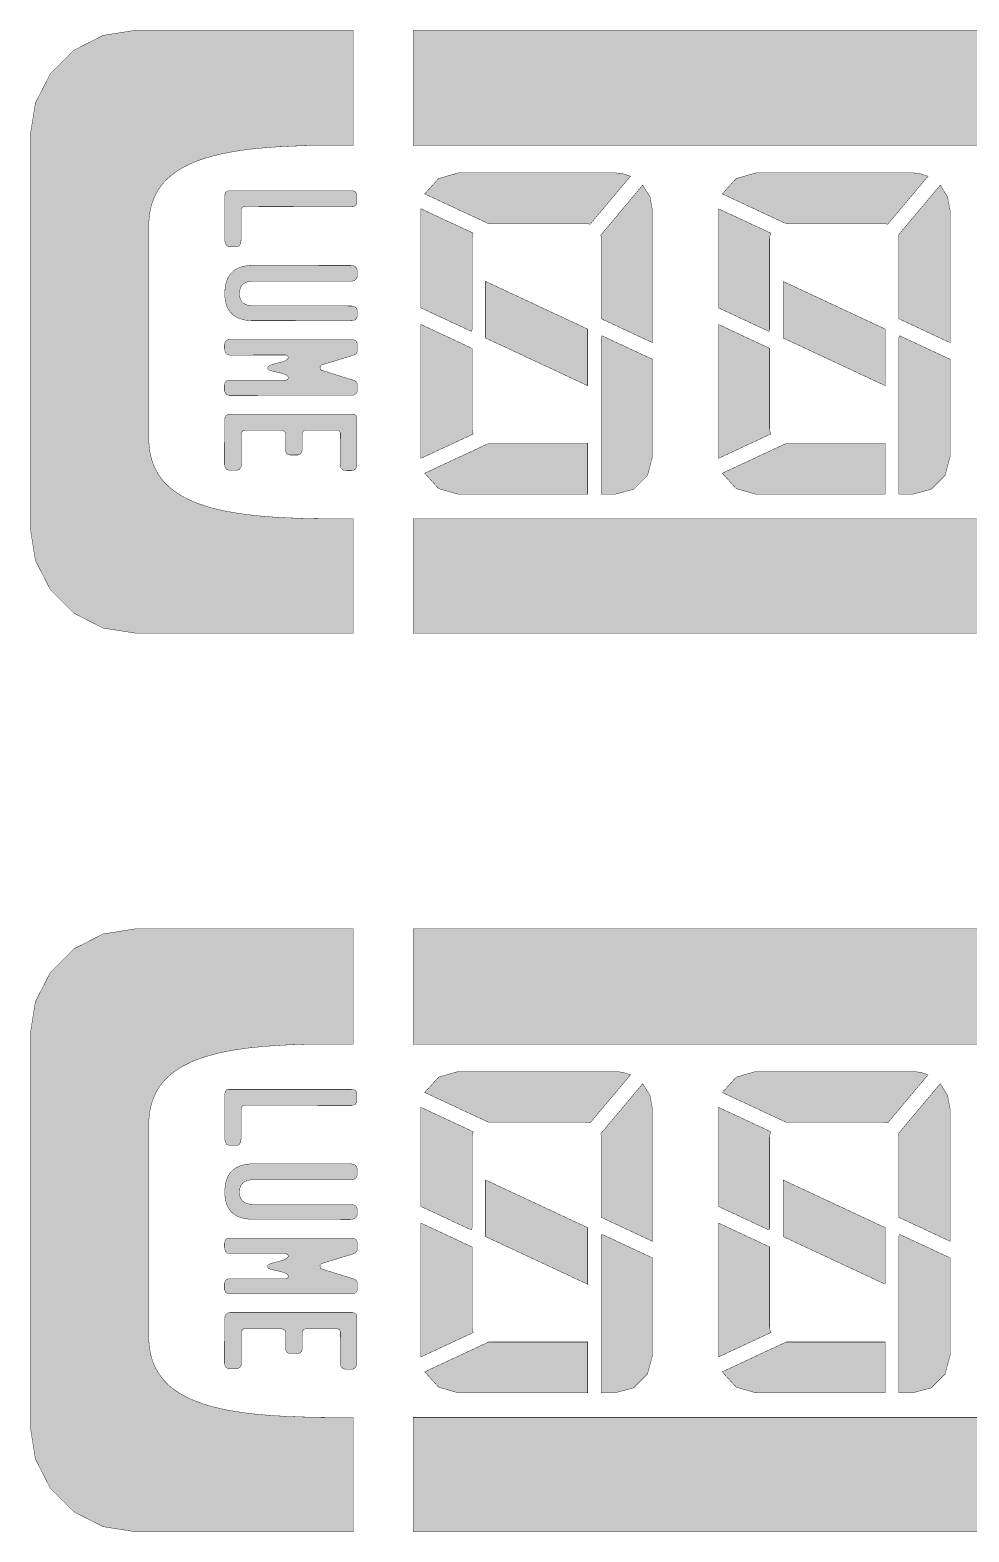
# Model space of a CAD drawing. Header units: millimetres. Extents: x 11.2 to 78.9, y -80.1 to -18.9.
# Drawn here: x 16.7 to 29.17, y -38.83 to -18.88 of the extents above; entities that cross this region are included whole.
import ezdxf

# ---------------------------------------------------------------- set-up
doc = ezdxf.new("R2010")
doc.units = ezdxf.units.MM
doc.header["$MEASUREMENT"] = 0
doc.layers.add('Top-Paste-Mask-Layer', color=7, linetype='Continuous', true_color=0x808080)

msp = doc.modelspace()

# ---------------------------------------------------------------- hatches: boundary and pattern name
at = {"layer": 'Top-Paste-Mask-Layer'}
for points in [[(18.099, -18.882), (20.989, -18.882), (20.989, -20.413), (20.446, -20.413), (20.362, -20.415), (20.276, -20.418), (20.19, -20.421), (20.103, -20.425), (20.016, -20.429), (19.929, -20.435), (19.841, -20.441), (19.754, -20.449), (19.668, -20.457), (19.582, -20.467), (19.497, -20.479), (19.413, -20.492), (19.33, -20.507), (19.249, -20.523), (19.17, -20.541), (19.092, -20.562), (19.017, -20.584), (18.944, -20.609), (18.874, -20.636), (18.807, -20.666), (18.743, -20.698), (18.682, -20.733), (18.625, -20.771), (18.571, -20.812), (18.522, -20.856), (18.476, -20.903), (18.435, -20.954), (18.398, -21.008), (18.365, -21.066), (18.338, -21.127), (18.315, -21.193), (18.297, -21.262), (18.284, -21.334), (18.277, -21.411), (18.274, -21.492), (18.274, -24.292), (18.277, -24.372), (18.284, -24.449), (18.297, -24.522), (18.315, -24.591), (18.338, -24.656), (18.365, -24.717), (18.398, -24.775), (18.435, -24.829), (18.476, -24.88), (18.522, -24.927), (18.571, -24.971), (18.625, -25.012), (18.682, -25.05), (18.743, -25.085), (18.807, -25.118), (18.874, -25.147), (18.944, -25.174), (19.017, -25.199), (19.092, -25.222), (19.17, -25.242), (19.249, -25.26), (19.33, -25.277), (19.413, -25.291), (19.497, -25.304), (19.582, -25.316), (19.668, -25.326), (19.754, -25.335), (19.841, -25.342), (19.929, -25.349), (20.016, -25.354), (20.103, -25.359), (20.19, -25.362), (20.276, -25.365), (20.362, -25.368), (20.446, -25.37), (20.53, -25.371), (20.612, -25.372), (20.692, -25.373), (20.772, -25.373), (20.849, -25.373), (20.924, -25.373), (20.989, -25.373), (20.989, -26.892), (18.099, -26.892), (17.667, -26.824), (17.277, -26.625), (16.967, -26.315), (16.768, -25.925), (16.699, -25.492), (16.699, -20.282), (16.768, -19.849), (16.967, -19.459), (17.277, -19.149), (17.667, -18.95)], [(21.789, -20.413), (21.789, -18.882), (29.972, -18.882), (29.972, -20.413)], [(24.676, -20.821), (24.14, -21.459), (24.114, -21.454), (24.087, -21.452), (22.79, -21.452), (21.941, -21.056), (22.126, -20.852), (22.39, -20.776), (24.468, -20.776), (24.574, -20.788)], [(24.968, -21.276), (24.968, -23.033), (24.287, -22.715), (24.287, -21.652), (24.286, -21.627), (24.281, -21.603), (24.838, -20.939), (24.935, -21.096)], [(28.63, -20.821), (28.094, -21.459), (28.068, -21.454), (28.041, -21.452), (26.744, -21.452), (25.895, -21.056), (26.08, -20.852), (26.344, -20.776), (28.423, -20.776), (28.528, -20.788)], [(28.923, -21.276), (28.923, -23.033), (28.241, -22.715), (28.241, -21.652), (28.24, -21.627), (28.235, -21.603), (28.792, -20.939), (28.889, -21.096)], [(21.041, -21.163), (21.036, -21.19), (21.016, -21.216), (20.989, -21.225), (20.97, -21.227), (19.545, -21.225), (19.519, -21.232), (19.503, -21.258), (19.501, -21.278), (19.501, -21.668), (19.499, -21.696), (19.493, -21.723), (19.474, -21.749), (19.448, -21.76), (19.438, -21.761), (19.365, -21.76), (19.338, -21.757), (19.311, -21.744), (19.293, -21.717), (19.287, -21.69), (19.285, -21.669), (19.286, -21.075), (19.289, -21.049), (19.307, -21.023), (19.334, -21.014), (19.343, -21.014), (20.966, -21.014), (20.993, -21.017), (21.02, -21.028), (21.038, -21.054), (21.041, -21.076)], [(21.89, -21.253), (22.586, -21.577), (22.575, -21.614), (22.571, -21.652), (22.571, -22.859), (22.56, -22.882), (21.89, -22.57), (21.89, -21.276), (21.89, -21.265)], [(25.844, -21.253), (26.54, -21.577), (26.529, -21.614), (26.525, -21.652), (26.525, -22.859), (26.514, -22.882), (25.844, -22.57), (25.844, -21.276), (25.844, -21.265)], [(19.48, -22.379), (19.481, -22.405), (19.486, -22.434), (19.495, -22.459), (19.511, -22.486), (19.54, -22.513), (19.569, -22.528), (19.597, -22.536), (19.629, -22.541), (19.657, -22.543), (20.958, -22.545), (20.984, -22.546), (21.01, -22.553), (21.036, -22.575), (21.044, -22.6), (21.044, -22.608), (21.044, -22.678), (21.039, -22.705), (21.012, -22.731), (20.984, -22.739), (20.958, -22.741), (19.634, -22.74), (19.605, -22.738), (19.577, -22.735), (19.551, -22.731), (19.513, -22.722), (19.479, -22.711), (19.447, -22.697), (19.418, -22.68), (19.392, -22.661), (19.361, -22.631), (19.342, -22.605), (19.325, -22.577), (19.312, -22.546), (19.301, -22.512), (19.293, -22.475), (19.289, -22.449), (19.286, -22.422), (19.285, -22.394), (19.285, -22.379), (19.286, -22.349), (19.288, -22.32), (19.291, -22.293), (19.295, -22.266), (19.304, -22.229), (19.316, -22.195), (19.331, -22.164), (19.348, -22.135), (19.369, -22.109), (19.4, -22.079), (19.427, -22.06), (19.457, -22.044), (19.49, -22.03), (19.526, -22.02), (19.564, -22.012), (19.591, -22.008), (19.62, -22.005), (19.649, -22.004), (20.959, -22.005), (20.984, -22.007), (21.01, -22.015), (21.036, -22.042), (21.044, -22.07), (21.044, -22.082), (21.044, -22.133), (21.042, -22.161), (21.03, -22.187), (21.003, -22.209), (20.975, -22.216), (20.959, -22.217), (19.665, -22.216), (19.636, -22.217), (19.609, -22.22), (19.58, -22.227), (19.554, -22.238), (19.528, -22.255), (19.505, -22.281), (19.491, -22.309), (19.484, -22.336), (19.48, -22.366)], [(22.751, -22.971), (22.751, -22.219), (24.107, -22.852), (24.107, -23.604)], [(26.705, -22.971), (26.705, -22.219), (28.061, -22.852), (28.061, -23.604)], [(22.586, -24.246), (21.89, -24.57), (21.89, -24.558), (21.89, -24.547), (21.89, -22.79), (22.571, -23.108), (22.571, -24.171), (22.575, -24.209)], [(24.468, -25.047), (24.287, -25.047), (24.287, -22.964), (24.298, -22.941), (24.968, -23.253), (24.968, -24.547), (24.902, -24.797), (24.718, -24.98)], [(26.54, -24.246), (25.844, -24.57), (25.844, -24.558), (25.844, -24.547), (25.844, -22.79), (26.525, -23.108), (26.525, -24.171), (26.529, -24.209)], [(28.423, -25.047), (28.241, -25.047), (28.241, -22.964), (28.252, -22.941), (28.923, -23.253), (28.923, -24.547), (28.856, -24.797), (28.673, -24.98)], [(19.343, -23.732), (19.318, -23.727), (19.317, -23.727), (19.291, -23.704), (19.291, -23.704), (19.284, -23.677), (19.283, -23.677), (19.283, -23.664), (19.283, -23.664), (19.283, -23.594), (19.283, -23.593), (19.286, -23.567), (19.287, -23.567), (19.305, -23.541), (19.306, -23.54), (19.332, -23.531), (19.332, -23.531), (19.344, -23.531), (19.344, -23.531), (20.092, -23.531), (20.117, -23.526), (20.133, -23.5), (20.133, -23.496), (20.116, -23.471), (20.09, -23.457), (20.061, -23.446), (20.035, -23.438), (20.005, -23.43), (19.999, -23.428), (19.972, -23.423), (19.972, -23.423), (19.943, -23.417), (19.943, -23.417), (19.914, -23.41), (19.914, -23.41), (19.889, -23.403), (19.888, -23.403), (19.862, -23.39), (19.861, -23.39), (19.856, -23.382), (19.856, -23.382), (19.856, -23.354), (19.857, -23.353), (19.883, -23.334), (19.883, -23.333), (19.91, -23.324), (19.91, -23.323), (19.938, -23.315), (19.938, -23.315), (19.966, -23.308), (19.966, -23.308), (19.993, -23.301), (19.993, -23.301), (20.024, -23.294), (20.051, -23.286), (20.077, -23.277), (20.103, -23.265), (20.128, -23.239), (20.129, -23.231), (20.121, -23.206), (20.096, -23.196), (20.092, -23.196), (19.344, -23.197), (19.344, -23.197), (19.344, -23.197), (19.318, -23.192), (19.317, -23.191), (19.292, -23.165), (19.292, -23.164), (19.285, -23.137), (19.285, -23.137), (19.283, -23.112), (19.283, -23.112), (19.283, -23.059), (19.283, -23.059), (19.286, -23.033), (19.286, -23.032), (19.301, -23.006), (19.302, -23.005), (19.328, -22.993), (19.328, -22.993), (19.344, -22.991), (19.344, -22.991), (20.977, -22.992), (20.977, -22.992), (21.004, -22.996), (21.004, -22.996), (21.03, -23.011), (21.031, -23.012), (21.043, -23.037), (21.043, -23.038), (21.045, -23.06), (21.045, -23.06), (21.045, -23.136), (21.045, -23.136), (21.041, -23.162), (21.041, -23.162), (21.02, -23.188), (21.02, -23.189), (21.002, -23.197), (21.001, -23.197), (20.571, -23.329), (20.55, -23.354), (20.55, -23.359), (20.551, -23.36), (20.551, -23.381), (20.569, -23.4), (20.57, -23.399), (20.57, -23.399), (21.001, -23.534), (21.001, -23.534), (21.028, -23.547), (21.028, -23.548), (21.044, -23.574), (21.044, -23.574), (21.045, -23.585), (21.045, -23.585), (21.045, -23.672), (21.045, -23.672), (21.04, -23.699), (21.04, -23.699), (21.014, -23.725), (21.014, -23.725), (20.987, -23.731), (20.987, -23.731), (20.977, -23.731), (20.977, -23.731), (19.344, -23.732)], [(20.993, -24.729), (20.966, -24.733), (20.966, -24.733), (20.907, -24.733), (20.907, -24.733), (20.881, -24.731), (20.881, -24.731), (20.855, -24.723), (20.855, -24.722), (20.828, -24.697), (20.828, -24.696), (20.82, -24.67), (20.82, -24.67), (20.819, -24.658), (20.819, -24.658), (20.82, -24.234), (20.812, -24.208), (20.786, -24.196), (20.774, -24.196), (20.36, -24.196), (20.335, -24.202), (20.316, -24.229), (20.312, -24.255), (20.312, -24.26), (20.312, -24.467), (20.312, -24.467), (20.307, -24.493), (20.306, -24.494), (20.28, -24.518), (20.279, -24.518), (20.253, -24.524), (20.253, -24.525), (20.236, -24.525), (20.236, -24.525), (20.156, -24.525), (20.156, -24.525), (20.13, -24.52), (20.129, -24.52), (20.103, -24.501), (20.103, -24.501), (20.094, -24.473), (20.094, -24.473), (20.093, -24.467), (20.093, -24.467), (20.093, -24.247), (20.088, -24.221), (20.063, -24.201), (20.036, -24.196), (20.025, -24.195), (19.559, -24.195), (19.533, -24.198), (19.508, -24.223), (19.507, -24.238), (19.507, -24.657), (19.506, -24.657), (19.501, -24.683), (19.5, -24.684), (19.484, -24.71), (19.484, -24.711), (19.456, -24.725), (19.456, -24.726), (19.431, -24.727), (19.431, -24.727), (19.36, -24.727), (19.36, -24.727), (19.332, -24.725), (19.332, -24.725), (19.305, -24.712), (19.305, -24.711), (19.287, -24.684), (19.287, -24.683), (19.284, -24.657), (19.283, -24.657), (19.283, -24.654), (19.283, -24.654), (19.284, -24.059), (19.284, -24.059), (19.287, -24.033), (19.287, -24.033), (19.298, -24.007), (19.298, -24.006), (19.325, -23.986), (19.325, -23.986), (19.353, -23.981), (19.353, -23.981), (19.359, -23.981), (19.359, -23.981), (20.98, -23.981), (20.98, -23.981), (21.006, -23.985), (21.007, -23.985), (21.032, -24.005), (21.033, -24.006), (21.038, -24.031), (21.038, -24.031), (21.038, -24.656), (21.038, -24.657), (21.034, -24.684), (21.034, -24.684), (21.021, -24.711), (21.02, -24.711), (20.994, -24.729)], [(24.107, -25.047), (22.39, -25.047), (22.126, -24.971), (21.941, -24.767), (22.79, -24.371), (24.087, -24.371), (24.097, -24.371), (24.107, -24.37)], [(28.061, -25.047), (26.344, -25.047), (26.08, -24.971), (25.895, -24.767), (26.744, -24.371), (28.041, -24.371), (28.051, -24.371), (28.061, -24.37)], [(29.972, -26.892), (21.789, -26.892), (21.789, -25.372), (29.972, -25.372)], [(18.099, -30.82), (20.989, -30.82), (20.989, -32.351), (20.446, -32.351), (20.362, -32.353), (20.276, -32.356), (20.19, -32.359), (20.103, -32.363), (20.016, -32.367), (19.929, -32.373), (19.841, -32.379), (19.754, -32.387), (19.668, -32.395), (19.582, -32.405), (19.497, -32.417), (19.413, -32.43), (19.33, -32.445), (19.249, -32.461), (19.17, -32.479), (19.092, -32.5), (19.017, -32.522), (18.944, -32.547), (18.874, -32.574), (18.807, -32.604), (18.743, -32.636), (18.682, -32.671), (18.625, -32.709), (18.571, -32.75), (18.522, -32.794), (18.476, -32.841), (18.435, -32.892), (18.398, -32.946), (18.365, -33.004), (18.338, -33.065), (18.315, -33.131), (18.297, -33.2), (18.284, -33.272), (18.277, -33.349), (18.274, -33.43), (18.274, -36.23), (18.277, -36.31), (18.284, -36.387), (18.297, -36.46), (18.315, -36.529), (18.338, -36.594), (18.365, -36.655), (18.398, -36.713), (18.435, -36.767), (18.476, -36.818), (18.522, -36.865), (18.571, -36.909), (18.625, -36.95), (18.682, -36.988), (18.743, -37.023), (18.807, -37.056), (18.874, -37.085), (18.944, -37.112), (19.017, -37.137), (19.092, -37.16), (19.17, -37.18), (19.249, -37.198), (19.33, -37.215), (19.413, -37.229), (19.497, -37.242), (19.582, -37.254), (19.668, -37.264), (19.754, -37.273), (19.841, -37.28), (19.929, -37.287), (20.016, -37.292), (20.103, -37.297), (20.19, -37.3), (20.276, -37.304), (20.362, -37.306), (20.446, -37.308), (20.53, -37.309), (20.612, -37.31), (20.692, -37.311), (20.772, -37.311), (20.849, -37.311), (20.924, -37.311), (20.989, -37.311), (20.989, -38.83), (18.099, -38.83), (17.667, -38.762), (17.277, -38.563), (16.967, -38.253), (16.768, -37.863), (16.699, -37.43), (16.699, -32.22), (16.768, -31.787), (16.967, -31.397), (17.277, -31.087), (17.667, -30.888)], [(21.789, -32.351), (21.789, -30.82), (29.972, -30.82), (29.972, -32.351)], [(24.676, -32.759), (24.14, -33.397), (24.114, -33.392), (24.087, -33.39), (22.79, -33.39), (21.941, -32.994), (22.126, -32.79), (22.39, -32.714), (24.468, -32.714), (24.574, -32.726)], [(28.63, -32.759), (28.094, -33.397), (28.068, -33.392), (28.041, -33.39), (26.744, -33.39), (25.895, -32.994), (26.08, -32.79), (26.344, -32.714), (28.423, -32.714), (28.528, -32.726)], [(24.968, -33.214), (24.968, -34.971), (24.287, -34.653), (24.287, -33.59), (24.286, -33.565), (24.281, -33.541), (24.838, -32.877), (24.935, -33.034)], [(28.923, -33.214), (28.923, -34.971), (28.241, -34.653), (28.241, -33.59), (28.24, -33.565), (28.235, -33.541), (28.792, -32.877), (28.889, -33.034)], [(21.041, -33.101), (21.036, -33.128), (21.016, -33.154), (20.989, -33.163), (20.97, -33.165), (19.545, -33.163), (19.519, -33.17), (19.503, -33.196), (19.501, -33.216), (19.501, -33.606), (19.499, -33.634), (19.493, -33.661), (19.474, -33.687), (19.448, -33.698), (19.438, -33.699), (19.365, -33.698), (19.338, -33.695), (19.311, -33.682), (19.293, -33.655), (19.287, -33.628), (19.285, -33.607), (19.286, -33.013), (19.289, -32.987), (19.307, -32.961), (19.334, -32.952), (19.343, -32.952), (20.966, -32.952), (20.993, -32.955), (21.02, -32.966), (21.038, -32.992), (21.041, -33.014)], [(21.89, -33.191), (22.586, -33.515), (22.575, -33.552), (22.571, -33.59), (22.571, -34.797), (22.56, -34.82), (21.89, -34.508), (21.89, -33.214), (21.89, -33.203)], [(25.844, -33.191), (26.54, -33.515), (26.529, -33.552), (26.525, -33.59), (26.525, -34.797), (26.514, -34.82), (25.844, -34.508), (25.844, -33.214), (25.844, -33.203)], [(19.48, -34.317), (19.481, -34.343), (19.486, -34.372), (19.495, -34.397), (19.511, -34.424), (19.54, -34.451), (19.569, -34.466), (19.597, -34.474), (19.629, -34.479), (19.657, -34.481), (20.958, -34.483), (20.984, -34.484), (21.01, -34.491), (21.036, -34.513), (21.044, -34.538), (21.044, -34.546), (21.044, -34.616), (21.039, -34.643), (21.012, -34.669), (20.984, -34.677), (20.958, -34.679), (19.634, -34.678), (19.605, -34.676), (19.577, -34.673), (19.551, -34.669), (19.513, -34.66), (19.479, -34.649), (19.447, -34.635), (19.418, -34.618), (19.392, -34.599), (19.361, -34.569), (19.342, -34.543), (19.325, -34.515), (19.312, -34.484), (19.301, -34.45), (19.293, -34.413), (19.289, -34.387), (19.286, -34.36), (19.285, -34.332), (19.285, -34.317), (19.286, -34.287), (19.288, -34.258), (19.291, -34.231), (19.295, -34.205), (19.304, -34.167), (19.316, -34.133), (19.331, -34.102), (19.348, -34.073), (19.369, -34.048), (19.4, -34.018), (19.427, -33.998), (19.457, -33.982), (19.49, -33.968), (19.526, -33.958), (19.564, -33.95), (19.591, -33.946), (19.62, -33.943), (19.649, -33.942), (20.959, -33.943), (20.984, -33.945), (21.01, -33.953), (21.036, -33.98), (21.044, -34.008), (21.044, -34.02), (21.044, -34.071), (21.042, -34.099), (21.03, -34.125), (21.003, -34.147), (20.975, -34.154), (20.959, -34.155), (19.665, -34.154), (19.636, -34.155), (19.609, -34.158), (19.58, -34.165), (19.554, -34.176), (19.528, -34.193), (19.505, -34.219), (19.491, -34.247), (19.484, -34.274), (19.48, -34.304)], [(22.751, -34.909), (22.751, -34.157), (24.107, -34.79), (24.107, -35.542)], [(26.705, -34.909), (26.705, -34.157), (28.061, -34.79), (28.061, -35.542)], [(22.586, -36.184), (21.89, -36.508), (21.89, -36.496), (21.89, -36.485), (21.89, -34.728), (22.571, -35.046), (22.571, -36.109), (22.575, -36.147)], [(24.468, -36.985), (24.287, -36.985), (24.287, -34.902), (24.298, -34.879), (24.968, -35.191), (24.968, -36.485), (24.902, -36.735), (24.718, -36.918)], [(26.54, -36.184), (25.844, -36.508), (25.844, -36.496), (25.844, -36.485), (25.844, -34.728), (26.525, -35.046), (26.525, -36.109), (26.529, -36.147)], [(28.423, -36.985), (28.241, -36.985), (28.241, -34.902), (28.252, -34.879), (28.923, -35.191), (28.923, -36.485), (28.856, -36.735), (28.673, -36.918)], [(19.343, -35.67), (19.318, -35.665), (19.317, -35.665), (19.291, -35.642), (19.291, -35.642), (19.284, -35.615), (19.283, -35.615), (19.283, -35.602), (19.283, -35.602), (19.283, -35.532), (19.283, -35.531), (19.286, -35.505), (19.287, -35.505), (19.305, -35.479), (19.306, -35.478), (19.332, -35.47), (19.332, -35.469), (19.344, -35.469), (19.344, -35.469), (20.092, -35.469), (20.117, -35.464), (20.133, -35.438), (20.133, -35.434), (20.116, -35.409), (20.09, -35.395), (20.061, -35.384), (20.035, -35.376), (20.005, -35.368), (19.999, -35.366), (19.972, -35.361), (19.972, -35.361), (19.943, -35.355), (19.943, -35.355), (19.914, -35.348), (19.914, -35.348), (19.889, -35.341), (19.888, -35.341), (19.862, -35.328), (19.861, -35.328), (19.856, -35.32), (19.856, -35.32), (19.856, -35.292), (19.857, -35.291), (19.883, -35.272), (19.883, -35.271), (19.91, -35.262), (19.91, -35.262), (19.938, -35.253), (19.938, -35.253), (19.966, -35.246), (19.966, -35.246), (19.993, -35.239), (19.993, -35.239), (20.024, -35.232), (20.051, -35.224), (20.077, -35.215), (20.103, -35.203), (20.128, -35.177), (20.129, -35.169), (20.121, -35.144), (20.096, -35.134), (20.092, -35.134), (19.344, -35.135), (19.344, -35.135), (19.344, -35.135), (19.318, -35.13), (19.317, -35.129), (19.292, -35.103), (19.292, -35.102), (19.285, -35.075), (19.285, -35.075), (19.283, -35.05), (19.283, -35.05), (19.283, -34.997), (19.283, -34.997), (19.286, -34.971), (19.286, -34.97), (19.301, -34.944), (19.302, -34.943), (19.328, -34.931), (19.328, -34.931), (19.344, -34.929), (19.344, -34.929), (20.977, -34.93), (20.977, -34.93), (21.004, -34.934), (21.004, -34.934), (21.03, -34.949), (21.031, -34.95), (21.043, -34.975), (21.043, -34.976), (21.045, -34.998), (21.045, -34.998), (21.045, -35.074), (21.045, -35.074), (21.041, -35.1), (21.041, -35.1), (21.02, -35.126), (21.02, -35.127), (21.002, -35.135), (21.001, -35.135), (20.571, -35.267), (20.55, -35.292), (20.55, -35.297), (20.551, -35.298), (20.551, -35.319), (20.569, -35.338), (20.57, -35.337), (20.57, -35.337), (21.001, -35.472), (21.001, -35.472), (21.028, -35.485), (21.028, -35.486), (21.044, -35.512), (21.044, -35.512), (21.045, -35.523), (21.045, -35.523), (21.045, -35.61), (21.045, -35.61), (21.04, -35.637), (21.04, -35.638), (21.014, -35.663), (21.014, -35.663), (20.987, -35.669), (20.987, -35.669), (20.977, -35.669), (20.977, -35.669), (19.344, -35.67)], [(20.993, -36.667), (20.966, -36.671), (20.966, -36.671), (20.907, -36.671), (20.907, -36.671), (20.881, -36.669), (20.881, -36.669), (20.855, -36.661), (20.855, -36.66), (20.828, -36.635), (20.828, -36.635), (20.82, -36.608), (20.82, -36.608), (20.819, -36.597), (20.819, -36.596), (20.82, -36.172), (20.812, -36.147), (20.786, -36.134), (20.774, -36.134), (20.36, -36.134), (20.335, -36.14), (20.316, -36.167), (20.312, -36.193), (20.312, -36.198), (20.312, -36.405), (20.312, -36.405), (20.307, -36.431), (20.306, -36.432), (20.28, -36.456), (20.279, -36.456), (20.253, -36.462), (20.253, -36.463), (20.236, -36.463), (20.236, -36.463), (20.156, -36.463), (20.156, -36.463), (20.13, -36.458), (20.129, -36.458), (20.103, -36.44), (20.103, -36.439), (20.094, -36.411), (20.094, -36.411), (20.093, -36.405), (20.093, -36.405), (20.093, -36.185), (20.088, -36.16), (20.063, -36.139), (20.036, -36.134), (20.025, -36.133), (19.559, -36.133), (19.533, -36.136), (19.508, -36.161), (19.507, -36.176), (19.507, -36.595), (19.506, -36.595), (19.501, -36.621), (19.5, -36.622), (19.484, -36.648), (19.484, -36.649), (19.456, -36.663), (19.456, -36.664), (19.431, -36.665), (19.431, -36.665), (19.36, -36.665), (19.36, -36.665), (19.332, -36.663), (19.332, -36.663), (19.305, -36.65), (19.305, -36.649), (19.287, -36.622), (19.287, -36.621), (19.284, -36.595), (19.283, -36.595), (19.283, -36.592), (19.283, -36.592), (19.284, -35.997), (19.284, -35.997), (19.287, -35.971), (19.287, -35.971), (19.298, -35.945), (19.298, -35.944), (19.325, -35.924), (19.325, -35.924), (19.353, -35.919), (19.353, -35.919), (19.359, -35.919), (19.359, -35.919), (20.98, -35.919), (20.98, -35.919), (21.006, -35.923), (21.007, -35.923), (21.032, -35.943), (21.033, -35.944), (21.038, -35.969), (21.038, -35.969), (21.038, -36.594), (21.038, -36.595), (21.034, -36.622), (21.034, -36.622), (21.021, -36.649), (21.02, -36.649), (20.994, -36.667)], [(24.107, -36.985), (22.39, -36.985), (22.126, -36.909), (21.941, -36.705), (22.79, -36.309), (24.087, -36.309), (24.097, -36.309), (24.107, -36.308)], [(28.061, -36.985), (26.344, -36.985), (26.08, -36.909), (25.895, -36.705), (26.744, -36.309), (28.041, -36.309), (28.051, -36.309), (28.061, -36.308)], [(29.972, -38.83), (21.789, -38.83), (21.789, -37.31), (29.972, -37.31)]]:
    msp.add_hatch(color=256, dxfattribs=at).paths.add_polyline_path(points)

# ---------------------------------------------------------------- linework, layer by layer
at = {"layer": 'Top-Paste-Mask-Layer', "const_width": 0.00508}
for points in [[(18.099, -18.882), (20.989, -18.882), (20.989, -20.413), (20.446, -20.413), (20.362, -20.415), (20.276, -20.418), (20.19, -20.421), (20.103, -20.425), (20.016, -20.429), (19.929, -20.435), (19.841, -20.441), (19.754, -20.449), (19.668, -20.457), (19.582, -20.467), (19.497, -20.479), (19.413, -20.492), (19.33, -20.507), (19.249, -20.523), (19.17, -20.541), (19.092, -20.562), (19.017, -20.584), (18.944, -20.609), (18.874, -20.636), (18.807, -20.666), (18.743, -20.698), (18.682, -20.733), (18.625, -20.771), (18.571, -20.812), (18.522, -20.856), (18.476, -20.903), (18.435, -20.954), (18.398, -21.008), (18.365, -21.066), (18.338, -21.127), (18.315, -21.193), (18.297, -21.262), (18.284, -21.334), (18.277, -21.411), (18.274, -21.492), (18.274, -24.292), (18.277, -24.372), (18.284, -24.449), (18.297, -24.522), (18.315, -24.591), (18.338, -24.656), (18.365, -24.717), (18.398, -24.775), (18.435, -24.829), (18.476, -24.88), (18.522, -24.927), (18.571, -24.971), (18.625, -25.012), (18.682, -25.05), (18.743, -25.085), (18.807, -25.118), (18.874, -25.147), (18.944, -25.174), (19.017, -25.199), (19.092, -25.222), (19.17, -25.242), (19.249, -25.26), (19.33, -25.277), (19.413, -25.291), (19.497, -25.304), (19.582, -25.316), (19.668, -25.326), (19.754, -25.335), (19.841, -25.342), (19.929, -25.349), (20.016, -25.354), (20.103, -25.359), (20.19, -25.362), (20.276, -25.365), (20.362, -25.368), (20.446, -25.37), (20.53, -25.371), (20.612, -25.372), (20.692, -25.373), (20.772, -25.373), (20.849, -25.373), (20.924, -25.373), (20.989, -25.373), (20.989, -26.892), (18.099, -26.892), (17.667, -26.824), (17.277, -26.625), (16.967, -26.315), (16.768, -25.925), (16.699, -25.492), (16.699, -20.282), (16.768, -19.849), (16.967, -19.459), (17.277, -19.149), (17.667, -18.95)], [(21.789, -20.413), (21.789, -18.882), (29.972, -18.882), (29.972, -20.413)], [(24.676, -20.821), (24.14, -21.459), (24.114, -21.454), (24.087, -21.452), (22.79, -21.452), (21.941, -21.056), (22.126, -20.852), (22.39, -20.776), (24.468, -20.776), (24.574, -20.788)], [(24.968, -21.276), (24.968, -23.033), (24.287, -22.715), (24.287, -21.652), (24.286, -21.627), (24.281, -21.603), (24.838, -20.939), (24.935, -21.096)], [(28.63, -20.821), (28.094, -21.459), (28.068, -21.454), (28.041, -21.452), (26.744, -21.452), (25.895, -21.056), (26.08, -20.852), (26.344, -20.776), (28.423, -20.776), (28.528, -20.788)], [(28.923, -21.276), (28.923, -23.033), (28.241, -22.715), (28.241, -21.652), (28.24, -21.627), (28.235, -21.603), (28.792, -20.939), (28.889, -21.096)], [(21.041, -21.163), (21.036, -21.19), (21.016, -21.216), (20.989, -21.225), (20.97, -21.227), (19.545, -21.225), (19.519, -21.232), (19.503, -21.258), (19.501, -21.278), (19.501, -21.668), (19.499, -21.696), (19.493, -21.723), (19.474, -21.749), (19.448, -21.76), (19.438, -21.761), (19.365, -21.76), (19.338, -21.757), (19.311, -21.744), (19.293, -21.717), (19.287, -21.69), (19.285, -21.669), (19.286, -21.075), (19.289, -21.049), (19.307, -21.023), (19.334, -21.014), (19.343, -21.014), (20.966, -21.014), (20.993, -21.017), (21.02, -21.028), (21.038, -21.054), (21.041, -21.076)], [(21.89, -21.253), (22.586, -21.577), (22.575, -21.614), (22.571, -21.652), (22.571, -22.859), (22.56, -22.882), (21.89, -22.57), (21.89, -21.276), (21.89, -21.265)], [(25.844, -21.253), (26.54, -21.577), (26.529, -21.614), (26.525, -21.652), (26.525, -22.859), (26.514, -22.882), (25.844, -22.57), (25.844, -21.276), (25.844, -21.265)], [(19.48, -22.379), (19.481, -22.405), (19.486, -22.434), (19.495, -22.459), (19.511, -22.486), (19.54, -22.513), (19.569, -22.528), (19.597, -22.536), (19.629, -22.541), (19.657, -22.543), (20.958, -22.545), (20.984, -22.546), (21.01, -22.553), (21.036, -22.575), (21.044, -22.6), (21.044, -22.608), (21.044, -22.678), (21.039, -22.705), (21.012, -22.731), (20.984, -22.739), (20.958, -22.741), (19.634, -22.74), (19.605, -22.738), (19.577, -22.735), (19.551, -22.731), (19.513, -22.722), (19.479, -22.711), (19.447, -22.697), (19.418, -22.68), (19.392, -22.661), (19.361, -22.631), (19.342, -22.605), (19.325, -22.577), (19.312, -22.546), (19.301, -22.512), (19.293, -22.475), (19.289, -22.449), (19.286, -22.422), (19.285, -22.394), (19.285, -22.379), (19.286, -22.349), (19.288, -22.32), (19.291, -22.293), (19.295, -22.266), (19.304, -22.229), (19.316, -22.195), (19.331, -22.164), (19.348, -22.135), (19.369, -22.109), (19.4, -22.079), (19.427, -22.06), (19.457, -22.044), (19.49, -22.03), (19.526, -22.02), (19.564, -22.012), (19.591, -22.008), (19.62, -22.005), (19.649, -22.004), (20.959, -22.005), (20.984, -22.007), (21.01, -22.015), (21.036, -22.042), (21.044, -22.07), (21.044, -22.082), (21.044, -22.133), (21.042, -22.161), (21.03, -22.187), (21.003, -22.209), (20.975, -22.216), (20.959, -22.217), (19.665, -22.216), (19.636, -22.217), (19.609, -22.22), (19.58, -22.227), (19.554, -22.238), (19.528, -22.255), (19.505, -22.281), (19.491, -22.309), (19.484, -22.336), (19.48, -22.366)], [(22.751, -22.971), (22.751, -22.219), (24.107, -22.852), (24.107, -23.604)], [(26.705, -22.971), (26.705, -22.219), (28.061, -22.852), (28.061, -23.604)], [(22.586, -24.246), (21.89, -24.57), (21.89, -24.558), (21.89, -24.547), (21.89, -22.79), (22.571, -23.108), (22.571, -24.171), (22.575, -24.209)], [(24.468, -25.047), (24.287, -25.047), (24.287, -22.964), (24.298, -22.941), (24.968, -23.253), (24.968, -24.547), (24.902, -24.797), (24.718, -24.98)], [(26.54, -24.246), (25.844, -24.57), (25.844, -24.558), (25.844, -24.547), (25.844, -22.79), (26.525, -23.108), (26.525, -24.171), (26.529, -24.209)], [(28.423, -25.047), (28.241, -25.047), (28.241, -22.964), (28.252, -22.941), (28.923, -23.253), (28.923, -24.547), (28.856, -24.797), (28.673, -24.98)], [(19.343, -23.732), (19.318, -23.727), (19.317, -23.727), (19.291, -23.704), (19.291, -23.704), (19.284, -23.677), (19.283, -23.677), (19.283, -23.664), (19.283, -23.664), (19.283, -23.594), (19.283, -23.593), (19.286, -23.567), (19.287, -23.567), (19.305, -23.541), (19.306, -23.54), (19.332, -23.531), (19.332, -23.531), (19.344, -23.531), (19.344, -23.531), (20.092, -23.531), (20.117, -23.526), (20.133, -23.5), (20.133, -23.496), (20.116, -23.471), (20.09, -23.457), (20.061, -23.446), (20.035, -23.438), (20.005, -23.43), (19.999, -23.428), (19.972, -23.423), (19.972, -23.423), (19.943, -23.417), (19.943, -23.417), (19.914, -23.41), (19.914, -23.41), (19.889, -23.403), (19.888, -23.403), (19.862, -23.39), (19.861, -23.39), (19.856, -23.382), (19.856, -23.382), (19.856, -23.354), (19.857, -23.353), (19.883, -23.334), (19.883, -23.333), (19.91, -23.324), (19.91, -23.323), (19.938, -23.315), (19.938, -23.315), (19.966, -23.308), (19.966, -23.308), (19.993, -23.301), (19.993, -23.301), (20.024, -23.294), (20.051, -23.286), (20.077, -23.277), (20.103, -23.265), (20.128, -23.239), (20.129, -23.231), (20.121, -23.206), (20.096, -23.196), (20.092, -23.196), (19.344, -23.197), (19.344, -23.197), (19.344, -23.197), (19.318, -23.192), (19.317, -23.191), (19.292, -23.165), (19.292, -23.164), (19.285, -23.137), (19.285, -23.137), (19.283, -23.112), (19.283, -23.112), (19.283, -23.059), (19.283, -23.059), (19.286, -23.033), (19.286, -23.032), (19.301, -23.006), (19.302, -23.005), (19.328, -22.993), (19.328, -22.993), (19.344, -22.991), (19.344, -22.991), (20.977, -22.992), (20.977, -22.992), (21.004, -22.996), (21.004, -22.996), (21.03, -23.011), (21.031, -23.012), (21.043, -23.037), (21.043, -23.038), (21.045, -23.06), (21.045, -23.06), (21.045, -23.136), (21.045, -23.136), (21.041, -23.162), (21.041, -23.162), (21.02, -23.188), (21.02, -23.189), (21.002, -23.197), (21.001, -23.197), (20.571, -23.329), (20.55, -23.354), (20.55, -23.359), (20.551, -23.36), (20.551, -23.381), (20.569, -23.4), (20.57, -23.399), (20.57, -23.399), (21.001, -23.534), (21.001, -23.534), (21.028, -23.547), (21.028, -23.548), (21.044, -23.574), (21.044, -23.574), (21.045, -23.585), (21.045, -23.585), (21.045, -23.672), (21.045, -23.672), (21.04, -23.699), (21.04, -23.699), (21.014, -23.725), (21.014, -23.725), (20.987, -23.731), (20.987, -23.731), (20.977, -23.731), (20.977, -23.731), (19.344, -23.732)], [(20.993, -24.729), (20.966, -24.733), (20.966, -24.733), (20.907, -24.733), (20.907, -24.733), (20.881, -24.731), (20.881, -24.731), (20.855, -24.723), (20.855, -24.722), (20.828, -24.697), (20.828, -24.696), (20.82, -24.67), (20.82, -24.67), (20.819, -24.658), (20.819, -24.658), (20.82, -24.234), (20.812, -24.208), (20.786, -24.196), (20.774, -24.196), (20.36, -24.196), (20.335, -24.202), (20.316, -24.229), (20.312, -24.255), (20.312, -24.26), (20.312, -24.467), (20.312, -24.467), (20.307, -24.493), (20.306, -24.494), (20.28, -24.518), (20.279, -24.518), (20.253, -24.524), (20.253, -24.525), (20.236, -24.525), (20.236, -24.525), (20.156, -24.525), (20.156, -24.525), (20.13, -24.52), (20.129, -24.52), (20.103, -24.501), (20.103, -24.501), (20.094, -24.473), (20.094, -24.473), (20.093, -24.467), (20.093, -24.467), (20.093, -24.247), (20.088, -24.221), (20.063, -24.201), (20.036, -24.196), (20.025, -24.195), (19.559, -24.195), (19.533, -24.198), (19.508, -24.223), (19.507, -24.238), (19.507, -24.657), (19.506, -24.657), (19.501, -24.683), (19.5, -24.684), (19.484, -24.71), (19.484, -24.711), (19.456, -24.725), (19.456, -24.726), (19.431, -24.727), (19.431, -24.727), (19.36, -24.727), (19.36, -24.727), (19.332, -24.725), (19.332, -24.725), (19.305, -24.712), (19.305, -24.711), (19.287, -24.684), (19.287, -24.683), (19.284, -24.657), (19.283, -24.657), (19.283, -24.654), (19.283, -24.654), (19.284, -24.059), (19.284, -24.059), (19.287, -24.033), (19.287, -24.033), (19.298, -24.007), (19.298, -24.006), (19.325, -23.986), (19.325, -23.986), (19.353, -23.981), (19.353, -23.981), (19.359, -23.981), (19.359, -23.981), (20.98, -23.981), (20.98, -23.981), (21.006, -23.985), (21.007, -23.985), (21.032, -24.005), (21.033, -24.006), (21.038, -24.031), (21.038, -24.031), (21.038, -24.656), (21.038, -24.657), (21.034, -24.684), (21.034, -24.684), (21.021, -24.711), (21.02, -24.711), (20.994, -24.729)], [(24.107, -25.047), (22.39, -25.047), (22.126, -24.971), (21.941, -24.767), (22.79, -24.371), (24.087, -24.371), (24.097, -24.371), (24.107, -24.37)], [(28.061, -25.047), (26.344, -25.047), (26.08, -24.971), (25.895, -24.767), (26.744, -24.371), (28.041, -24.371), (28.051, -24.371), (28.061, -24.37)], [(29.972, -26.892), (21.789, -26.892), (21.789, -25.372), (29.972, -25.372)], [(18.099, -30.82), (20.989, -30.82), (20.989, -32.351), (20.446, -32.351), (20.362, -32.353), (20.276, -32.356), (20.19, -32.359), (20.103, -32.363), (20.016, -32.367), (19.929, -32.373), (19.841, -32.379), (19.754, -32.387), (19.668, -32.395), (19.582, -32.405), (19.497, -32.417), (19.413, -32.43), (19.33, -32.445), (19.249, -32.461), (19.17, -32.479), (19.092, -32.5), (19.017, -32.522), (18.944, -32.547), (18.874, -32.574), (18.807, -32.604), (18.743, -32.636), (18.682, -32.671), (18.625, -32.709), (18.571, -32.75), (18.522, -32.794), (18.476, -32.841), (18.435, -32.892), (18.398, -32.946), (18.365, -33.004), (18.338, -33.065), (18.315, -33.131), (18.297, -33.2), (18.284, -33.272), (18.277, -33.349), (18.274, -33.43), (18.274, -36.23), (18.277, -36.31), (18.284, -36.387), (18.297, -36.46), (18.315, -36.529), (18.338, -36.594), (18.365, -36.655), (18.398, -36.713), (18.435, -36.767), (18.476, -36.818), (18.522, -36.865), (18.571, -36.909), (18.625, -36.95), (18.682, -36.988), (18.743, -37.023), (18.807, -37.056), (18.874, -37.085), (18.944, -37.112), (19.017, -37.137), (19.092, -37.16), (19.17, -37.18), (19.249, -37.198), (19.33, -37.215), (19.413, -37.229), (19.497, -37.242), (19.582, -37.254), (19.668, -37.264), (19.754, -37.273), (19.841, -37.28), (19.929, -37.287), (20.016, -37.292), (20.103, -37.297), (20.19, -37.3), (20.276, -37.304), (20.362, -37.306), (20.446, -37.308), (20.53, -37.309), (20.612, -37.31), (20.692, -37.311), (20.772, -37.311), (20.849, -37.311), (20.924, -37.311), (20.989, -37.311), (20.989, -38.83), (18.099, -38.83), (17.667, -38.762), (17.277, -38.563), (16.967, -38.253), (16.768, -37.863), (16.699, -37.43), (16.699, -32.22), (16.768, -31.787), (16.967, -31.397), (17.277, -31.087), (17.667, -30.888)], [(21.789, -32.351), (21.789, -30.82), (29.972, -30.82), (29.972, -32.351)], [(24.676, -32.759), (24.14, -33.397), (24.114, -33.392), (24.087, -33.39), (22.79, -33.39), (21.941, -32.994), (22.126, -32.79), (22.39, -32.714), (24.468, -32.714), (24.574, -32.726)], [(28.63, -32.759), (28.094, -33.397), (28.068, -33.392), (28.041, -33.39), (26.744, -33.39), (25.895, -32.994), (26.08, -32.79), (26.344, -32.714), (28.423, -32.714), (28.528, -32.726)], [(24.968, -33.214), (24.968, -34.971), (24.287, -34.653), (24.287, -33.59), (24.286, -33.565), (24.281, -33.541), (24.838, -32.877), (24.935, -33.034)], [(28.923, -33.214), (28.923, -34.971), (28.241, -34.653), (28.241, -33.59), (28.24, -33.565), (28.235, -33.541), (28.792, -32.877), (28.889, -33.034)], [(21.041, -33.101), (21.036, -33.128), (21.016, -33.154), (20.989, -33.163), (20.97, -33.165), (19.545, -33.163), (19.519, -33.17), (19.503, -33.196), (19.501, -33.216), (19.501, -33.606), (19.499, -33.634), (19.493, -33.661), (19.474, -33.687), (19.448, -33.698), (19.438, -33.699), (19.365, -33.698), (19.338, -33.695), (19.311, -33.682), (19.293, -33.655), (19.287, -33.628), (19.285, -33.607), (19.286, -33.013), (19.289, -32.987), (19.307, -32.961), (19.334, -32.952), (19.343, -32.952), (20.966, -32.952), (20.993, -32.955), (21.02, -32.966), (21.038, -32.992), (21.041, -33.014)], [(21.89, -33.191), (22.586, -33.515), (22.575, -33.552), (22.571, -33.59), (22.571, -34.797), (22.56, -34.82), (21.89, -34.508), (21.89, -33.214), (21.89, -33.203)], [(25.844, -33.191), (26.54, -33.515), (26.529, -33.552), (26.525, -33.59), (26.525, -34.797), (26.514, -34.82), (25.844, -34.508), (25.844, -33.214), (25.844, -33.203)], [(19.48, -34.317), (19.481, -34.343), (19.486, -34.372), (19.495, -34.397), (19.511, -34.424), (19.54, -34.451), (19.569, -34.466), (19.597, -34.474), (19.629, -34.479), (19.657, -34.481), (20.958, -34.483), (20.984, -34.484), (21.01, -34.491), (21.036, -34.513), (21.044, -34.538), (21.044, -34.546), (21.044, -34.616), (21.039, -34.643), (21.012, -34.669), (20.984, -34.677), (20.958, -34.679), (19.634, -34.678), (19.605, -34.676), (19.577, -34.673), (19.551, -34.669), (19.513, -34.66), (19.479, -34.649), (19.447, -34.635), (19.418, -34.618), (19.392, -34.599), (19.361, -34.569), (19.342, -34.543), (19.325, -34.515), (19.312, -34.484), (19.301, -34.45), (19.293, -34.413), (19.289, -34.387), (19.286, -34.36), (19.285, -34.332), (19.285, -34.317), (19.286, -34.287), (19.288, -34.258), (19.291, -34.231), (19.295, -34.205), (19.304, -34.167), (19.316, -34.133), (19.331, -34.102), (19.348, -34.073), (19.369, -34.048), (19.4, -34.018), (19.427, -33.998), (19.457, -33.982), (19.49, -33.968), (19.526, -33.958), (19.564, -33.95), (19.591, -33.946), (19.62, -33.943), (19.649, -33.942), (20.959, -33.943), (20.984, -33.945), (21.01, -33.953), (21.036, -33.98), (21.044, -34.008), (21.044, -34.02), (21.044, -34.071), (21.042, -34.099), (21.03, -34.125), (21.003, -34.147), (20.975, -34.154), (20.959, -34.155), (19.665, -34.154), (19.636, -34.155), (19.609, -34.158), (19.58, -34.165), (19.554, -34.176), (19.528, -34.193), (19.505, -34.219), (19.491, -34.247), (19.484, -34.274), (19.48, -34.304)], [(22.751, -34.909), (22.751, -34.157), (24.107, -34.79), (24.107, -35.542)], [(26.705, -34.909), (26.705, -34.157), (28.061, -34.79), (28.061, -35.542)], [(22.586, -36.184), (21.89, -36.508), (21.89, -36.496), (21.89, -36.485), (21.89, -34.728), (22.571, -35.046), (22.571, -36.109), (22.575, -36.147)], [(24.468, -36.985), (24.287, -36.985), (24.287, -34.902), (24.298, -34.879), (24.968, -35.191), (24.968, -36.485), (24.902, -36.735), (24.718, -36.918)], [(26.54, -36.184), (25.844, -36.508), (25.844, -36.496), (25.844, -36.485), (25.844, -34.728), (26.525, -35.046), (26.525, -36.109), (26.529, -36.147)], [(28.423, -36.985), (28.241, -36.985), (28.241, -34.902), (28.252, -34.879), (28.923, -35.191), (28.923, -36.485), (28.856, -36.735), (28.673, -36.918)], [(19.343, -35.67), (19.318, -35.665), (19.317, -35.665), (19.291, -35.642), (19.291, -35.642), (19.284, -35.615), (19.283, -35.615), (19.283, -35.602), (19.283, -35.602), (19.283, -35.532), (19.283, -35.531), (19.286, -35.505), (19.287, -35.505), (19.305, -35.479), (19.306, -35.478), (19.332, -35.47), (19.332, -35.469), (19.344, -35.469), (19.344, -35.469), (20.092, -35.469), (20.117, -35.464), (20.133, -35.438), (20.133, -35.434), (20.116, -35.409), (20.09, -35.395), (20.061, -35.384), (20.035, -35.376), (20.005, -35.368), (19.999, -35.366), (19.972, -35.361), (19.972, -35.361), (19.943, -35.355), (19.943, -35.355), (19.914, -35.348), (19.914, -35.348), (19.889, -35.341), (19.888, -35.341), (19.862, -35.328), (19.861, -35.328), (19.856, -35.32), (19.856, -35.32), (19.856, -35.292), (19.857, -35.291), (19.883, -35.272), (19.883, -35.271), (19.91, -35.262), (19.91, -35.262), (19.938, -35.253), (19.938, -35.253), (19.966, -35.246), (19.966, -35.246), (19.993, -35.239), (19.993, -35.239), (20.024, -35.232), (20.051, -35.224), (20.077, -35.215), (20.103, -35.203), (20.128, -35.177), (20.129, -35.169), (20.121, -35.144), (20.096, -35.134), (20.092, -35.134), (19.344, -35.135), (19.344, -35.135), (19.344, -35.135), (19.318, -35.13), (19.317, -35.129), (19.292, -35.103), (19.292, -35.102), (19.285, -35.075), (19.285, -35.075), (19.283, -35.05), (19.283, -35.05), (19.283, -34.997), (19.283, -34.997), (19.286, -34.971), (19.286, -34.97), (19.301, -34.944), (19.302, -34.943), (19.328, -34.931), (19.328, -34.931), (19.344, -34.929), (19.344, -34.929), (20.977, -34.93), (20.977, -34.93), (21.004, -34.934), (21.004, -34.934), (21.03, -34.949), (21.031, -34.95), (21.043, -34.975), (21.043, -34.976), (21.045, -34.998), (21.045, -34.998), (21.045, -35.074), (21.045, -35.074), (21.041, -35.1), (21.041, -35.1), (21.02, -35.126), (21.02, -35.127), (21.002, -35.135), (21.001, -35.135), (20.571, -35.267), (20.55, -35.292), (20.55, -35.297), (20.551, -35.298), (20.551, -35.319), (20.569, -35.338), (20.57, -35.337), (20.57, -35.337), (21.001, -35.472), (21.001, -35.472), (21.028, -35.485), (21.028, -35.486), (21.044, -35.512), (21.044, -35.512), (21.045, -35.523), (21.045, -35.523), (21.045, -35.61), (21.045, -35.61), (21.04, -35.637), (21.04, -35.638), (21.014, -35.663), (21.014, -35.663), (20.987, -35.669), (20.987, -35.669), (20.977, -35.669), (20.977, -35.669), (19.344, -35.67)], [(20.993, -36.667), (20.966, -36.671), (20.966, -36.671), (20.907, -36.671), (20.907, -36.671), (20.881, -36.669), (20.881, -36.669), (20.855, -36.661), (20.855, -36.66), (20.828, -36.635), (20.828, -36.635), (20.82, -36.608), (20.82, -36.608), (20.819, -36.597), (20.819, -36.596), (20.82, -36.172), (20.812, -36.147), (20.786, -36.134), (20.774, -36.134), (20.36, -36.134), (20.335, -36.14), (20.316, -36.167), (20.312, -36.193), (20.312, -36.198), (20.312, -36.405), (20.312, -36.405), (20.307, -36.431), (20.306, -36.432), (20.28, -36.456), (20.279, -36.456), (20.253, -36.462), (20.253, -36.463), (20.236, -36.463), (20.236, -36.463), (20.156, -36.463), (20.156, -36.463), (20.13, -36.458), (20.129, -36.458), (20.103, -36.44), (20.103, -36.439), (20.094, -36.411), (20.094, -36.411), (20.093, -36.405), (20.093, -36.405), (20.093, -36.185), (20.088, -36.16), (20.063, -36.139), (20.036, -36.134), (20.025, -36.133), (19.559, -36.133), (19.533, -36.136), (19.508, -36.161), (19.507, -36.176), (19.507, -36.595), (19.506, -36.595), (19.501, -36.621), (19.5, -36.622), (19.484, -36.648), (19.484, -36.649), (19.456, -36.663), (19.456, -36.664), (19.431, -36.665), (19.431, -36.665), (19.36, -36.665), (19.36, -36.665), (19.332, -36.663), (19.332, -36.663), (19.305, -36.65), (19.305, -36.649), (19.287, -36.622), (19.287, -36.621), (19.284, -36.595), (19.283, -36.595), (19.283, -36.592), (19.283, -36.592), (19.284, -35.997), (19.284, -35.997), (19.287, -35.971), (19.287, -35.971), (19.298, -35.945), (19.298, -35.944), (19.325, -35.924), (19.325, -35.924), (19.353, -35.919), (19.353, -35.919), (19.359, -35.919), (19.359, -35.919), (20.98, -35.919), (20.98, -35.919), (21.006, -35.923), (21.007, -35.923), (21.032, -35.943), (21.033, -35.944), (21.038, -35.969), (21.038, -35.969), (21.038, -36.594), (21.038, -36.595), (21.034, -36.622), (21.034, -36.622), (21.021, -36.649), (21.02, -36.649), (20.994, -36.667)], [(24.107, -36.985), (22.39, -36.985), (22.126, -36.909), (21.941, -36.705), (22.79, -36.309), (24.087, -36.309), (24.097, -36.309), (24.107, -36.308)], [(28.061, -36.985), (26.344, -36.985), (26.08, -36.909), (25.895, -36.705), (26.744, -36.309), (28.041, -36.309), (28.051, -36.309), (28.061, -36.308)], [(29.972, -38.83), (21.789, -38.83), (21.789, -37.31), (29.972, -37.31)]]:
    msp.add_lwpolyline(points, close=True, dxfattribs=at)

doc.saveas('drawing.dxf')
